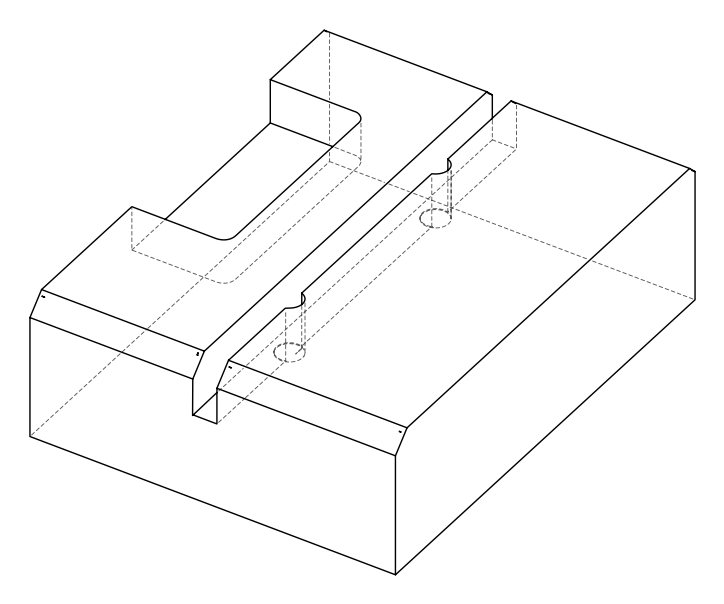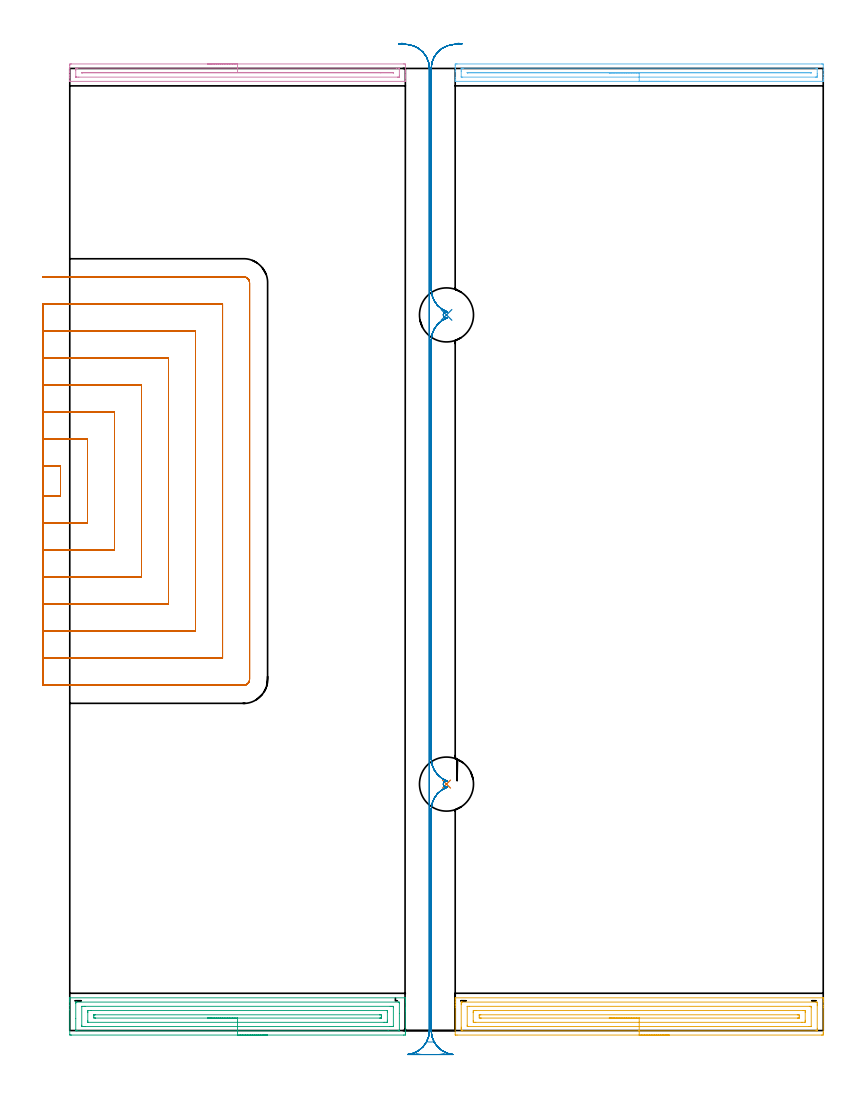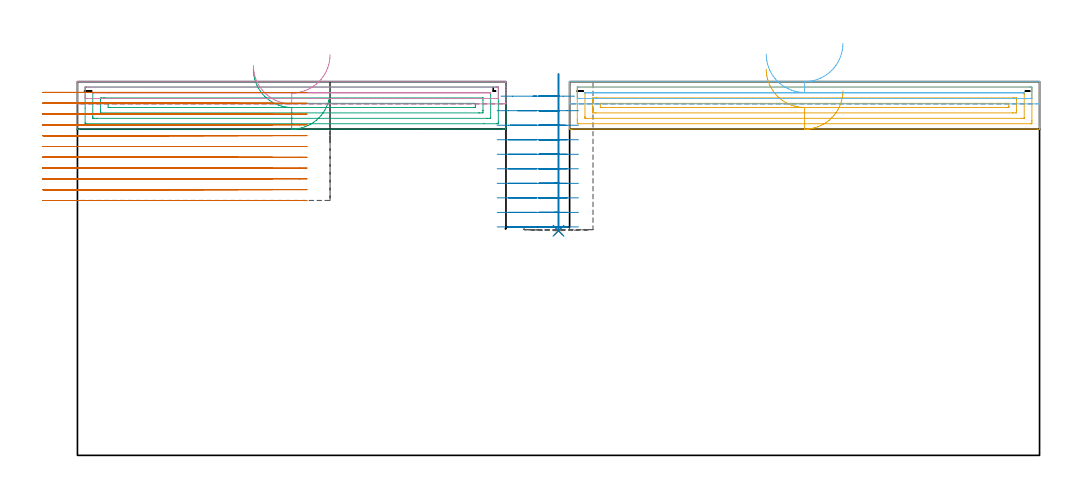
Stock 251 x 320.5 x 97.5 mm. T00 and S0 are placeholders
(PLAN: 8 operations, 3 tool changes, 80.2 min)
(1 INDEXABLE_INSERT_DRILL_BLIND_HOLE_FROM_SOLID | STEP1POCKET | NXT0302_007 | 0.17 min | 9833 mm3)
(2 INDEXABLE_INSERT_DRILL_BLIND_HOLE_FROM_SOLID_1 | STEP1POCKET_1 | NXT0302_007 | 0.17 min | 9834 mm3)
(3 AREA_MILL | FG_CHAMFER_SURFACE | UGT0205_001 | 4.69 min | 9106 mm3)
(4 AREA_MILL_1 | FG_CHAMFER_SURFACE_1 | UGT0205_001 | 2.83 min | 1946 mm3)
(5 AREA_MILL_2 | FG_CHAMFER_SURFACE_2 | UGT0205_001 | 5.12 min | 9876 mm3)
(6 AREA_MILL_3 | FG_CHAMFER_SURFACE_3 | UGT0205_001 | 3.09 min | 2127 mm3)
(7 MILL_SLOT | SLOT_PARTIAL_RECTANGULAR | NXT0201_011 | Follow Part, ap 3, ae 75% | 49.64 min | 301725 mm3)
(8 MILL_RECTANGULAR_SLOT | SLOT_RECTANGULAR | NXT0201_012 | Follow Part, ap 4, ae 75% | 14.51 min | 187069 mm3)
(TOOL NXT0302_007 | Index. Insert Drill 18mm [880-D1800L25-05] | D18 PA176 FL90 Z2)
(TOOL UGT0205_001 | Chamfer Mill 20 x 3 x 45 deg. | D20 FL50 Z2)
(TOOL NXT0201_011 | ENDMILL 12mm [2P460-1200-NA 1630] | D12 FL38 Z6)
(TOOL NXT0201_012 | ENDMILL 16mm [2P460-1600-NA 1630] | D16 FL38 Z6)
(OP 1 INDEXABLE_INSERT_DRILL_BLIND_HOLE_FROM_SOLID)
G17 G21 G94 G90
T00 M6
G54
G17 G0 G90 X125.5 Y82.1 S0 M3
G43 Z107.5 H1
G94 G81 G98 Z58.6 F250. R99.5
G80
M5
M2
(OP 2 INDEXABLE_INSERT_DRILL_BLIND_HOLE_FROM_SOLID_1)
G17 G21 G94 G90
T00 M6
G54
G17 G0 G90 X125.5 Y238.4 S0 M3
G43 Z107.5 H1
G94 G81 G98 Z58.6 F250. R99.5
G80
M5
M2
(OP 3 AREA_MILL)
G17 G21 G94 G90
T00 M6
G54
G17 G0 G90 X65.9 Y-1.5 S1061 M3
G43 Z107.5 H0
Z95.1
G94 G1 X65.862 Z94.229 F250.
X65.748 Z93.364
X65.559 Z92.512
X65.297 Z91.68
X64.963 Z90.874
X64.56 Z90.1
X64.092 Z89.364
X63.56 Z88.672
X62.971 Z88.029
X62.328 Z87.44
X61.636 Z86.909
X60.9 Z86.44
X60.126 Z86.037
X59.32 Z85.703
X58.488 Z85.441
X57.637 Z85.252
X56.772 Z85.138
X55.9 Z85.1
X0.599
X0.172 Y-1.495 Z85.103
X0.01 Y-1.491 Z85.106
X0. Y-1.326 Z85.271
Y6.906 Z93.501
Y8.369 Z94.966
Y9.553 Z96.148
Y10.157 Z96.756
Y10.436 Z97.035
Y10.583 Z97.182
X0.007 Y10.892 Z97.483
X0.008 Y10.897 Z97.488
X0.153 Y10.9 Z97.5
X111.647
X111.792 Y10.897 Z97.488
X111.793 Y10.892 Z97.483
X111.8 Y10.582 Z97.181
Y10.157 Z96.756
Y9.553 Z96.148
Y7.487 Z94.084
Y6.906 Z93.501
Y6.314 Z92.909
Y-0.444 Z86.153
X111.796 Y-1.035 Z85.562
X111.791 Y-1.491 Z85.106
X111.666 Y-1.495 Z85.103
X111.201 Y-1.5 Z85.1
X55.9
Y-0.086 Z86.514
X2.382 Y-0.085 Z86.515
X2.313
X2.013 Y-0.079 Z86.521
X2.008 Y0.017 Z86.617
X2.002 Y0.224 Z86.824
X2. Y4.007 Z90.607
X2.001 Y9.048 Z95.648
X2.008 Y9.427 Z96.027
X2.01 Y9.473 Z96.073
X2.025 Y9.479 Z96.079
X2.074 Y9.482 Z96.082
X2.177 Y9.485 Z96.085
X2.382 Y9.486 Z96.086
X109.418 Y9.485 Z96.085
X109.487
X109.787 Y9.479 Z96.079
X109.792 Y9.383 Z95.983
X109.798 Y9.176 Z95.776
X109.8 Y5.645 Z92.245
X109.799 Y0.352 Z86.952
X109.793 Y-0.027 Z86.573
X109.79 Y-0.074 Z86.526
X109.775 Y-0.079 Z86.521
X109.726 Y-0.082 Z86.518
X109.624 Y-0.085 Z86.515
X109.418 Y-0.086 Z86.514
X106.073
X55.9
Y1.329 Z87.929
X5.058
X4.451 Y1.33 Z87.93
X4.166 Y1.333 Z87.933
X4.072 Y1.336 Z87.936
X4.01 Y1.343 Z87.943
X4.006 Y1.447 Z88.047
X4.002 Y1.612 Z88.212
X4. Y1.776 Z88.376
X4.001 Y7.952 Z94.552
X4.004 Y8.008 Z94.608
X4.01 Y8.05 Z94.65
X4.014 Y8.065 Z94.665
X4.025 Y8.066 Z94.666
X4.166 Y8.069 Z94.669
X4.772 Y8.071 Z94.671
X5.058 Y8.072 Z94.672
X106.742 Y8.071 Z94.671
X107.349 Y8.07 Z94.67
X107.634 Y8.067 Z94.667
X107.728 Y8.065 Z94.665
X107.79 Y8.057 Z94.657
X107.794 Y7.953 Z94.553
X107.798 Y7.788 Z94.388
X107.8 Y7.624 Z94.224
X107.799 Y1.448 Z88.048
X107.796 Y1.392 Z87.992
X107.79 Y1.35 Z87.95
X107.786 Y1.335 Z87.935
X107.775 Y1.334 Z87.934
X107.634 Y1.331 Z87.931
X107.028 Y1.329 Z87.929
X106.742
X55.9
Y2.743 Z89.343
X6.109
X6.061 Y2.744 Z89.344
X6.028 Y2.746 Z89.346
X6.014 Y2.749 Z89.349
X6.01 Y2.762 Z89.362
X6.004 Y2.95 Z89.55
X6. Y3.327 Z89.927
Y5.974 Z92.574
Y6.024 Z92.624
X6.006 Y6.44 Z93.04
X6.01 Y6.642 Z93.242
X6.209 Y6.651 Z93.251
X6.842 Y6.656 Z93.256
X7.094 Y6.657 Z93.257
X105.691
X105.739 Y6.656 Z93.256
X105.772 Y6.654 Z93.254
X105.786 Y6.651 Z93.251
X105.79 Y6.638 Z93.238
X105.796 Y6.45 Z93.05
X105.8 Y6.073 Z92.673
Y3.426 Z90.026
Y3.376 Z89.976
X105.794 Y2.96 Z89.56
X105.79 Y2.758 Z89.358
X105.592 Y2.749 Z89.349
X104.958 Y2.744 Z89.344
X104.706 Y2.743 Z89.343
X55.9
Y4.157 Z90.757
X8.626
X8.523 Y4.159 Z90.759
X8.318 Y4.164 Z90.764
X8.01 Y4.177 Z90.777
X8.008 Y4.259 Z90.859
X8.001 Y4.877 Z91.477
X8.003 Y5.141 Z91.741
X8.007 Y5.218 Z91.818
X8.009 Y5.231 Z91.831
X8.078 Y5.236 Z91.836
X8.214 Y5.24 Z91.84
X8.42 Y5.243 Z91.843
X8.523
X103.174
X103.277 Y5.241 Z91.841
X103.482 Y5.236 Z91.836
X103.79 Y5.223 Z91.823
X103.793 Y5.141 Z91.741
X103.799 Y4.523 Z91.123
X103.797 Y4.259 Z90.859
X103.793 Y4.182 Z90.782
X103.791 Y4.169 Z90.769
X103.722 Y4.164 Z90.764
X103.586 Y4.16 Z90.76
X103.38 Y4.157 Z90.757
X103.277
X55.9
X55.028 Z90.795
X54.164 Z90.909
X53.312 Z91.098
X52.48 Z91.36
X51.674 Z91.694
X50.9 Z92.097
X50.164 Z92.565
X49.472 Z93.097
X48.829 Z93.686
X48.24 Z94.329
X47.709 Z95.021
X47.24 Z95.757
X46.837 Z96.531
X46.503 Z97.337
X46.241 Z98.169
X46.052 Z99.02
X45.938 Z99.885
X45.9 Z100.757
G0 Z107.5
M5
M2
(OP 4 AREA_MILL_1)
G17 G21 G94 G90
T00 M6
G54
G17 G0 G90 X45.9 Y322. S1061 M3
G43 Z107.5 H0
Z101.7
G94 G1 X45.938 Z100.828 F250.
X46.052 Z99.964
X46.241 Z99.112
X46.503 Z98.28
X46.837 Z97.474
X47.24 Z96.7
X47.708 Z95.964
X48.24 Z95.272
X48.829 Z94.629
X49.472 Z94.04
X50.164 Z93.509
X50.9 Z93.04
X51.674 Z92.637
X52.48 Z92.303
X53.312 Z92.041
X54.164 Z91.852
X55.028 Z91.738
X55.9 Z91.7
X111.201
X111.497 Y321.998
X111.79 Y321.993 Z91.703
X111.8 Y321.71 Z91.986
Y319.97 Z93.725
Y319.398 Z94.3
Y319.1 Z94.597
Y318.528 Z95.169
Y318.23 Z95.466
Y317.635 Z96.065
Y317.36 Z96.339
Y316.398 Z97.301
X111.798 Y316.298 Z97.394
X111.79 Y316.202 Z97.488
X111.647 Y316.2 Z97.5
X0.152
X0.01 Y316.202 Z97.488
X0.002 Y316.259 Z97.432
X0.001 Y316.299 Z97.393
X0. Y316.398 Z97.301
Y317.36 Z96.339
Y317.635 Z96.064
Y318.23 Z95.466
Y318.527 Z95.169
Y319.1 Z94.597
Y319.397 Z94.3
Y319.97 Z93.725
Y320.554 Z93.142
Y320.84 Z92.855
Y321.424 Z92.272
X0.003 Y321.71 Z91.986
X0.01 Y321.993 Z91.703
X0.303 Y321.998 Z91.7
X0.599 Y322.
X55.9
Y320.586 Z93.114
X108.786
X109.418 Y320.585 Z93.115
X109.681 Y320.583 Z93.117
X109.761 Y320.579 Z93.121
X109.791 Y320.575 Z93.125
X109.793 Y320.559 Z93.141
X109.798 Y320.469 Z93.231
X109.8 Y318.23 Z95.47
X109.799 Y317.858 Z95.842
X109.795 Y317.733 Z95.967
X109.79 Y317.634 Z96.066
X109.784 Y317.62 Z96.08
X109.771 Y317.618 Z96.082
X109.733 Y317.617 Z96.083
X109.418 Y317.615 Z96.085
X109.157 Y317.614 Z96.086
X3.014
X2.382 Y317.615 Z96.085
X2.119 Y317.617 Z96.083
X2.039 Y317.621 Z96.079
X2.009 Y317.625 Z96.075
X2.007 Y317.641 Z96.059
X2.002 Y317.731 Z95.969
X2. Y319.97 Z93.73
X2.001 Y320.342 Z93.358
X2.005 Y320.467 Z93.233
X2.01 Y320.565 Z93.135
X2.016 Y320.58 Z93.12
X2.029 Y320.581 Z93.119
X2.067 Y320.583 Z93.117
X2.382 Y320.585 Z93.115
X2.643 Y320.586 Z93.114
X55.9
Y319.172 Z94.528
X107.634 Y319.171 Z94.529
X107.707 Y319.17 Z94.53
X107.755 Y319.167 Z94.533
X107.787 Y319.165 Z94.535
X107.79 Y319.153 Z94.547
X107.796 Y319.1 Z94.6
X107.797 Y319.059 Z94.641
X107.795 Y319.04 Z94.66
X107.791 Y319.036 Z94.664
X107.779 Y319.033 Z94.667
X107.706 Y319.029 Z94.671
X103.61 Y319.028 Z94.672
X4.166 Y319.029 Z94.671
X4.093 Y319.03 Z94.67
X4.045 Y319.032 Z94.668
X4.013 Y319.035 Z94.665
X4.01 Y319.047 Z94.653
X4.004 Y319.1 Z94.6
X4.003 Y319.14 Z94.56
X4.005 Y319.16 Z94.54
X4.009 Y319.164 Z94.536
X4.021 Y319.167 Z94.533
X4.094 Y319.17 Z94.53
X8.167 Y319.172 Z94.528
X55.9
X56.772 Z94.567
X57.636 Z94.68
X58.488 Z94.869
X59.32 Z95.132
X60.126 Z95.465
X60.9 Z95.868
X61.636 Z96.337
X62.328 Z96.868
X62.971 Z97.457
X63.56 Z98.101
X64.092 Z98.793
X64.56 Z99.529
X64.963 Z100.302
X65.297 Z101.108
X65.559 Y319.171 Z101.94
X65.748 Z102.792
X65.862 Z103.657
X65.9 Z104.529
G0 Z107.5
M5
M2
(OP 5 AREA_MILL_2)
G17 G21 G94 G90
T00 M6
G54
G17 G0 G90 X199.7 Y-1.5 S1061 M3
G43 Z107.5 H0
Z95.1
G94 G1 X199.662 Z94.228 F250.
X199.548 Z93.364
X199.359 Z92.512
X199.097 Z91.68
X198.763 Z90.874
X198.36 Z90.1
X197.892 Z89.364
X197.36 Z88.672
X196.771 Z88.029
X196.128 Z87.44
X195.436 Z86.909
X194.7 Z86.44
X193.926 Z86.037
X193.12 Z85.703
X192.288 Z85.441
X191.436 Z85.252
X190.572 Z85.138
X189.7 Z85.1
X129.007
X128.58 Y-1.496 Z85.102
X128.41 Y-1.492 Z85.106
X128.4 Y-1.318 Z85.279
Y7.788 Z94.382
Y8.353 Z94.95
Y8.671 Z95.267
Y9.236 Z95.832
Y9.553 Z96.148
Y10.188 Z96.787
Y10.566 Z97.165
X128.406 Y10.892 Z97.483
X128.408 Y10.897 Z97.488
X128.561 Y10.9 Z97.5
X250.839
X250.992 Y10.897 Z97.488
X250.994 Y10.892 Z97.483
X251. Y10.566 Z97.165
Y10.188 Z96.787
Y9.553 Z96.148
Y8.353 Z94.95
Y7.788 Z94.382
Y-0.753 Z85.844
X250.997 Y-1.035 Z85.562
X250.991 Y-1.492 Z85.106
X250.859 Y-1.496 Z85.102
X250.393 Y-1.5 Z85.1
X189.7
Y-0.086 Z86.514
X130.792 Y-0.085 Z86.515
X130.723
X130.419 Y-0.079 Z86.521
X130.41 Y0.019 Z86.619
X130.403 Y0.231 Z86.831
X130.401 Y0.729 Z87.329
X130.4 Y1.117 Z87.717
X130.401 Y8.671 Z95.271
X130.402 Y9.056 Z95.656
X130.41 Y9.445 Z96.045
X130.415 Y9.48 Z96.08
X130.432 Y9.481 Z96.081
X130.483 Y9.484 Z96.084
X130.586 Y9.485 Z96.085
X130.792 Y9.486 Z96.086
X248.608 Y9.485 Z96.085
X248.677
X248.981 Y9.479 Z96.079
X248.99 Y9.381 Z95.981
X248.997 Y9.169 Z95.769
X248.999 Y8.671 Z95.271
X249. Y8.283 Z94.883
X248.999 Y0.729 Z87.329
X248.998 Y0.344 Z86.944
X248.99 Y-0.045 Z86.555
X248.985 Y-0.08 Z86.52
X248.968 Y-0.081 Z86.519
X248.917 Y-0.084 Z86.516
X248.814 Y-0.085 Z86.515
X248.608 Y-0.086 Z86.514
X189.7
Y1.328 Z87.928
X132.863 Y1.329 Z87.929
X132.577 Y1.331 Z87.931
X132.482 Y1.332 Z87.932
X132.415 Y1.335 Z87.935
X132.409 Y1.437 Z88.037
X132.403 Y1.612 Z88.212
X132.401 Y1.786 Z88.386
Y7.962 Z94.562
X132.406 Y8.021 Z94.621
X132.41 Y8.062 Z94.662
X132.435 Y8.065 Z94.665
X132.577 Y8.067 Z94.667
X133.184 Y8.071 Z94.671
X246.537
X246.823 Y8.069 Z94.669
X246.918 Y8.068 Z94.668
X246.985 Y8.065 Z94.665
X246.991 Y7.963 Z94.563
X246.996 Y7.788 Z94.388
X246.999 Y7.614 Z94.214
Y1.438 Z88.038
X246.994 Y1.379 Z87.979
X246.99 Y1.338 Z87.938
X246.965 Y1.335 Z87.935
X246.823 Y1.333 Z87.933
X246.216 Y1.329 Z87.929
X189.7 Y1.328 Z87.928
Y2.743 Z89.343
X135.255
X135.002 Y2.744 Z89.344
X134.517 Y2.75 Z89.35
X134.41 Y2.758 Z89.358
X134.406 Y2.947 Z89.547
X134.4 Y3.339 Z89.939
Y5.986 Z92.586
Y6.024 Z92.624
X134.406 Y6.446 Z93.046
X134.41 Y6.65 Z93.25
X134.618 Y6.653 Z93.253
X135.255 Y6.657 Z93.257
X135.506
X244.145
X244.399 Y6.656 Z93.256
X244.883 Y6.65 Z93.25
X244.99 Y6.642 Z93.242
X244.994 Y6.453 Z93.053
X245. Y6.061 Z92.661
Y3.414 Z90.014
Y3.376 Z89.976
X244.994 Y2.954 Z89.554
X244.99 Y2.75 Z89.35
X244.783 Y2.747 Z89.347
X244.145 Y2.743 Z89.343
X243.894
X189.7
Y4.157 Z90.757
X137.04
X136.937 Y4.158 Z90.758
X136.731 Y4.164 Z90.764
X136.41 Y4.175 Z90.775
X136.408 Y4.259 Z90.859
X136.401 Y4.89 Z91.49
X136.403 Y5.141 Z91.741
X136.407 Y5.219 Z91.819
X136.409 Y5.233 Z91.833
X136.49 Y5.237 Z91.837
X136.627 Y5.241 Z91.841
X136.834 Y5.243 Z91.843
X136.937
X242.36
X242.463 Y5.242 Z91.842
X242.669 Y5.236 Z91.836
X242.99 Y5.225 Z91.825
X242.992 Y5.141 Z91.741
X242.999 Y4.51 Z91.11
X242.997 Y4.259 Z90.859
X242.993 Y4.181 Z90.781
X242.991 Y4.167 Z90.767
X242.91 Y4.163 Z90.763
X242.773 Y4.159 Z90.759
X242.567 Y4.157 Z90.757
X242.463
X189.7
X188.828 Z90.795
X187.964 Z90.909
X187.112 Z91.098
X186.28 Z91.36
X185.474 Z91.694
X184.7 Z92.097
X183.964 Z92.565
X183.272 Z93.096
X182.629 Z93.686
X182.04 Z94.329
X181.508 Z95.021
X181.04 Z95.757
X180.637 Z96.531
X180.303 Z97.337
X180.041 Z98.169
X179.852 Z99.02
X179.738 Z99.885
X179.7 Z100.757
G0 Z107.5
M5
M2
(OP 6 AREA_MILL_3)
G17 G21 G94 G90
T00 M6
G54
G17 G0 G90 X199.7 Y316.2 S1061 M3
G43 Z107.5 H0
G94 G1 X199.662 Z106.628 F250.
X199.548 Z105.763
X199.359 Z104.912
X199.097 Z104.08
X198.763 Z103.274
X198.36 Z102.5
X197.891 Z101.764
X197.36 Z101.072
X196.771 Z100.429
X196.128 Z99.84
X195.436 Z99.308
X194.7 Z98.84
X193.926 Z98.437
X193.12 Z98.103
X192.288 Z97.841
X191.436 Z97.652
X190.572 Z97.538
X189.7 Z97.5
X128.56
X128.41 Y316.202 Z97.488
X128.402 Y316.303 Z97.389
X128.4 Y316.409 Z97.29
Y316.734 Z96.965
Y317.36 Z96.334
Y319.413 Z94.284
Y319.97 Z93.725
Y320.561 Z93.134
Y320.84 Z92.856
Y321.431 Z92.265
X128.403 Y321.71 Z91.986
X128.41 Y321.993 Z91.703
X128.711 Y321.998 Z91.7
X129.007 Y322.
X250.393
X250.689 Y321.998
X250.99 Y321.993 Z91.703
X251. Y321.71 Z91.986
Y319.97 Z93.725
Y318.543 Z95.154
Y317.36 Z96.334
Y316.734 Z96.965
Y316.409 Z97.29
X250.999 Y316.304 Z97.388
X250.998 Y316.259 Z97.432
X250.99 Y316.202 Z97.488
X250.839 Y316.2 Z97.5
X189.7
Y317.614 Z96.086
X130.792 Y317.615 Z96.085
X130.528 Y317.617 Z96.083
X130.443 Y317.621 Z96.079
X130.409 Y317.624 Z96.076
X130.407 Y317.642 Z96.058
X130.402 Y317.74 Z95.96
X130.4 Y319.482 Z94.218
Y319.97 Z93.73
X130.401 Y320.351 Z93.349
X130.405 Y320.479 Z93.221
X130.41 Y320.575 Z93.125
X130.477 Y320.579 Z93.121
X130.792 Y320.583 Z93.117
X131.053 Y320.585 Z93.115
X248.608
X248.872 Y320.583 Z93.117
X248.957 Y320.579 Z93.121
X248.99 Y320.576 Z93.124
X248.993 Y320.558 Z93.142
X248.998 Y320.46 Z93.24
X249. Y318.718 Z94.982
Y318.23 Z95.47
X248.999 Y317.849 Z95.851
X248.994 Y317.721 Z95.979
X248.99 Y317.625 Z96.075
X248.923 Y317.621 Z96.079
X248.608 Y317.617 Z96.083
X248.347 Y317.615 Z96.085
X189.7 Y317.614 Z96.086
Y319.028 Z94.672
X132.65 Y319.029 Z94.671
X132.577 Y319.031 Z94.669
X132.505 Y319.035 Z94.665
X132.409 Y319.048 Z94.652
X132.406 Y319.1 Z94.6
Y319.143 Z94.557
X132.409 Y319.159 Z94.541
X132.432 Y319.165 Z94.535
X132.506 Y319.17 Z94.53
X132.577 Y319.171 Z94.529
X246.75
X246.823 Y319.169 Z94.531
X246.895 Y319.164 Z94.536
X246.99 Y319.152 Z94.548
X246.994 Y319.1 Z94.6
X246.993 Y319.057 Z94.643
X246.991 Y319.041 Z94.659
X246.968 Y319.035 Z94.665
X246.894 Y319.03 Z94.67
X246.823 Y319.029 Z94.671
X189.7 Y319.028 Z94.672
X188.828 Z94.71
X187.963 Z94.824
X187.112 Z95.012
X186.28 Z95.275
X185.474 Z95.609
X184.7 Z96.011
X183.964 Z96.48
X183.272 Z97.011
X182.629 Z97.601
X182.04 Z98.244
X181.508 Z98.936
X181.04 Z99.672
X180.637 Z100.445
X180.303 Z101.251
X180.041 Z102.083
X179.852 Z102.935
X179.738 Z103.8
X179.7 Z104.672
G0 Z107.5
M5
M2
(OP 7 MILL_SLOT)
G17 G21 G94 G90
T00 M6
G54
G17 G0 G90 X-9. Y178. S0 M3
G43 Z107.5 H1
Z94.682
G94 G1 X-6. F250.
X-3.1 F500.
Y188.1
X-6.
X-9. F250.
Y169.
X-6.
X5.9 F500.
Y197.1
X-6.
X-9. F250.
Y160.
X-6.
X14.9 F500.
Y206.1
X-6.
X-9. F250.
Y151.
X-6.
X23.9 F500.
Y215.1
X-6.
X-9. F250.
Y142.
X-6.
X32.9 F500.
Y224.1
X-6.
X-9. F250.
Y133.
X-6.
X41.9 F500.
Y233.1
X-6.
X-9. F250.
Y124.
X-6.
X50.9 F500.
Y242.1
X-6.
X-9. F250.
Y115.
X-6.
X57.9 F500.
G3 X59.9 Y117. R2.
G1 Y249.1
G3 X57.9 Y251.1 R2.
G1 X-6.
X-9. F250.
G0 Y178. Z91.864
G1 X-6.
X-3.1 F500.
Y188.1
X-6.
X-9. F250.
Y169.
X-6.
X5.9 F500.
Y197.1
X-6.
X-9. F250.
Y160.
X-6.
X14.9 F500.
Y206.1
X-6.
X-9. F250.
Y151.
X-6.
X23.9 F500.
Y215.1
X-6.
X-9. F250.
Y142.
X-6.
X32.9 F500.
Y224.1
X-6.
X-9. F250.
Y133.
X-6.
X41.9 F500.
Y233.1
X-6.
X-9. F250.
Y124.
X-6.
X50.9 F500.
Y242.1
X-6.
X-9. F250.
Y115.
X-6.
X57.9 F500.
G3 X59.9 Y117. R2.
G1 Y249.1
G3 X57.9 Y251.1 R2.
G1 X-6.
X-9. F250.
G0 Y178. Z89.045
G1 X-6.
X-3.1 F500.
Y188.1
X-6.
X-9. F250.
Y169.
X-6.
X5.9 F500.
Y197.1
X-6.
X-9. F250.
Y160.
X-6.
X14.9 F500.
Y206.1
X-6.
X-9. F250.
Y151.
X-6.
X23.9 F500.
Y215.1
X-6.
X-9. F250.
Y142.
X-6.
X32.9 F500.
Y224.1
X-6.
X-9. F250.
Y133.
X-6.
X41.9 F500.
Y233.1
X-6.
X-9. F250.
Y124.
X-6.
X50.9 F500.
Y242.1
X-6.
X-9. F250.
Y115.
X-6.
X57.9 F500.
G3 X59.9 Y117. R2.
G1 Y249.1
G3 X57.9 Y251.1 R2.
G1 X-6.
X-9. F250.
G0 Y178. Z86.227
G1 X-6.
X-3.1 F500.
Y188.1
X-6.
X-9. F250.
Y169.
X-6.
X5.9 F500.
Y197.1
X-6.
X-9. F250.
Y160.
X-6.
X14.9 F500.
Y206.1
X-6.
X-9. F250.
Y151.
X-6.
X23.9 F500.
Y215.1
X-6.
X-9. F250.
Y142.
X-6.
X32.9 F500.
Y224.1
X-6.
X-9. F250.
Y133.
X-6.
X41.9 F500.
Y233.1
X-6.
X-9. F250.
Y124.
X-6.
X50.9 F500.
Y242.1
X-6.
X-9. F250.
Y115.
X-6.
X57.9 F500.
G3 X59.9 Y117. R2.
G1 Y249.1
G3 X57.9 Y251.1 R2.
G1 X-6.
X-9. F250.
G0 Y178. Z83.409
G1 X-6.
X-3.1 F500.
Y188.1
X-6.
X-9. F250.
Y169.
X-6.
X5.9 F500.
Y197.1
X-6.
X-9. F250.
Y160.
X-6.
X14.9 F500.
Y206.1
X-6.
X-9. F250.
Y151.
X-6.
X23.9 F500.
Y215.1
X-6.
X-9. F250.
Y142.
X-6.
X32.9 F500.
Y224.1
X-6.
X-9. F250.
Y133.
X-6.
X41.9 F500.
Y233.1
X-6.
X-9. F250.
Y124.
X-6.
X50.9 F500.
Y242.1
X-6.
X-9. F250.
Y115.
X-6.
X57.9 F500.
G3 X59.9 Y117. R2.
G1 Y249.1
G3 X57.9 Y251.1 R2.
G1 X-6.
X-9. F250.
G0 Y178. Z80.591
G1 X-6.
X-3.1 F500.
Y188.1
X-6.
X-9. F250.
Y169.
X-6.
X5.9 F500.
Y197.1
X-6.
X-9. F250.
Y160.
X-6.
X14.9 F500.
Y206.1
X-6.
X-9. F250.
Y151.
X-6.
X23.9 F500.
Y215.1
X-6.
X-9. F250.
Y142.
X-6.
X32.9 F500.
Y224.1
X-6.
X-9. F250.
Y133.
X-6.
X41.9 F500.
Y233.1
X-6.
X-9. F250.
Y124.
X-6.
X50.9 F500.
Y242.1
X-6.
X-9. F250.
Y115.
X-6.
X57.9 F500.
G3 X59.9 Y117. R2.
G1 Y249.1
G3 X57.9 Y251.1 R2.
G1 X-6.
X-9. F250.
G0 Y178. Z77.773
G1 X-6.
X-3.1 F500.
Y188.1
X-6.
X-9. F250.
Y169.
X-6.
X5.9 F500.
Y197.1
X-6.
X-9. F250.
Y160.
X-6.
X14.9 F500.
Y206.1
X-6.
X-9. F250.
Y151.
X-6.
X23.9 F500.
Y215.1
X-6.
X-9. F250.
Y142.
X-6.
X32.9 F500.
Y224.1
X-6.
X-9. F250.
Y133.
X-6.
X41.9 F500.
Y233.1
X-6.
X-9. F250.
Y124.
X-6.
X50.9 F500.
Y242.1
X-6.
X-9. F250.
Y115.
X-6.
X57.9 F500.
G3 X59.9 Y117. R2.
G1 Y249.1
G3 X57.9 Y251.1 R2.
G1 X-6.
X-9. F250.
G0 Y178. Z74.955
G1 X-6.
X-3.1 F500.
Y188.1
X-6.
X-9. F250.
Y169.
X-6.
X5.9 F500.
Y197.1
X-6.
X-9. F250.
Y160.
X-6.
X14.9 F500.
Y206.1
X-6.
X-9. F250.
Y151.
X-6.
X23.9 F500.
Y215.1
X-6.
X-9. F250.
Y142.
X-6.
X32.9 F500.
Y224.1
X-6.
X-9. F250.
Y133.
X-6.
X41.9 F500.
Y233.1
X-6.
X-9. F250.
Y124.
X-6.
X50.9 F500.
Y242.1
X-6.
X-9. F250.
Y115.
X-6.
X57.9 F500.
G3 X59.9 Y117. R2.
G1 Y249.1
G3 X57.9 Y251.1 R2.
G1 X-6.
X-9. F250.
G0 Y178. Z72.136
G1 X-6.
X-3.1 F500.
Y188.1
X-6.
X-9. F250.
Y169.
X-6.
X5.9 F500.
Y197.1
X-6.
X-9. F250.
Y160.
X-6.
X14.9 F500.
Y206.1
X-6.
X-9. F250.
Y151.
X-6.
X23.9 F500.
Y215.1
X-6.
X-9. F250.
Y142.
X-6.
X32.9 F500.
Y224.1
X-6.
X-9. F250.
Y133.
X-6.
X41.9 F500.
Y233.1
X-6.
X-9. F250.
Y124.
X-6.
X50.9 F500.
Y242.1
X-6.
X-9. F250.
Y115.
X-6.
X57.9 F500.
G3 X59.9 Y117. R2.
G1 Y249.1
G3 X57.9 Y251.1 R2.
G1 X-6.
X-9. F250.
G0 Y178. Z69.318
G1 X-6.
X-3.1 F500.
Y188.1
X-6.
X-9. F250.
Y169.
X-6.
X5.9 F500.
Y197.1
X-6.
X-9. F250.
Y160.
X-6.
X14.9 F500.
Y206.1
X-6.
X-9. F250.
Y151.
X-6.
X23.9 F500.
Y215.1
X-6.
X-9. F250.
Y142.
X-6.
X32.9 F500.
Y224.1
X-6.
X-9. F250.
Y133.
X-6.
X41.9 F500.
Y233.1
X-6.
X-9. F250.
Y124.
X-6.
X50.9 F500.
Y242.1
X-6.
X-9. F250.
Y115.
X-6.
X57.9 F500.
G3 X59.9 Y117. R2.
G1 Y249.1
G3 X57.9 Y251.1 R2.
G1 X-6.
X-9. F250.
G0 Y178. Z66.5
G1 X-6.
X-3.1 F500.
Y188.1
X-6.
X-9. F250.
Y169.
X-6.
X5.9 F500.
Y197.1
X-6.
X-9. F250.
Y160.
X-6.
X14.9 F500.
Y206.1
X-6.
X-9. F250.
Y151.
X-6.
X23.9 F500.
Y215.1
X-6.
X-9. F250.
Y142.
X-6.
X32.9 F500.
Y224.1
X-6.
X-9. F250.
Y133.
X-6.
X41.9 F500.
Y233.1
X-6.
X-9. F250.
Y124.
X-6.
X50.9 F500.
Y242.1
X-6.
X-9. F250.
Y115.
X-6.
X57.9 F500.
G3 X59.9 Y117. R2.
G1 Y249.1
G3 X57.9 Y251.1 R2.
G1 X-6.
X-9. F250.
G0 Z107.5
M5
M2
(OP 8 MILL_RECTANGULAR_SLOT)
G17 G21 G94 G90
T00 M6
G54
G17 G0 G90 X110.525 Y328.948 S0 M3
G43 Z107.5 H1
Z93.71
G94 G1 X113.46 Y328.326 F250.
G2 X119.8 Y320.5 R8. F500.
G1 Y0.
G2 X118.875 Y-3.734 R8.
G3 X121.324 Y-3.733 R8.
G2 X120.4 Y0. R8.
G1 Y73.527
G2 X125.707 Y81.061 R8.
G1 X125.706 Y81.07
G2 X125.706 Y83.13 R-1.05
G1 X125.707 Y83.139
G2 X120.4 Y90.673 R8.
G1 Y229.827
G2 X125.707 Y237.361 R8.
G1 X125.706 Y237.37
G2 X125.706 Y239.43 R-1.05
G1 X125.707 Y239.439
G2 X120.4 Y246.973 R8.
G1 Y320.5
G2 X126.729 Y328.324 R8.
G1 X129.663 Y328.95 F250.
G0 X109.503 Y328.73 Z89.92
G1 X112.492 Y328.47
G2 X119.8 Y320.5 R8. F500.
G1 Y0.
G2 X114.876 Y-7.385 R8.
G3 X117.953 Y-8. R8.
G1 X122.248
G3 X125.324 Y-7.385 R8.
G2 X120.4 Y0. R8.
G1 Y73.527
G2 X125.707 Y81.061 R8.
G1 X125.706 Y81.07
G2 X125.706 Y83.13 R-1.05
G1 X125.707 Y83.139
G2 X120.4 Y90.673 R8.
G1 Y229.827
G2 X125.707 Y237.361 R8.
G1 X125.706 Y237.37
G2 X125.706 Y239.43 R-1.05
G1 X125.707 Y239.439
G2 X120.4 Y246.973 R8.
G1 Y320.5
G2 X127.708 Y328.47 R8.
G1 X130.697 Y328.73 F250.
G0 X109.503 Z86.13
G1 X112.492 Y328.47
G2 X119.8 Y320.5 R8. F500.
G1 Y0.
G2 X112.933 Y-7.919 R8.
G1 X112.929 Y-7.949
G3 X113.83 Y-8. R8.
G1 X126.348
G3 X127.261 Y-7.948 R8.
G1 X127.257 Y-7.918
G2 X120.4 Y0. R8.
G1 Y73.527
G2 X125.707 Y81.061 R8.
G1 X125.706 Y81.07
G2 X125.706 Y83.13 R-1.05
G1 X125.707 Y83.139
G2 X120.4 Y90.673 R8.
G1 Y229.827
G2 X125.707 Y237.361 R8.
G1 X125.706 Y237.37
G2 X125.706 Y239.43 R-1.05
G1 X125.707 Y239.439
G2 X120.4 Y246.973 R8.
G1 Y320.5
G2 X127.708 Y328.47 R8.
G1 X130.697 Y328.73 F250.
G0 X109.503 Z82.34
G1 X112.492 Y328.47
G2 X119.8 Y320.5 R8. F500.
G1 Y0.
G2 X112.492 Y-7.97 R8.
G1 Y-8.
X127.708
Y-7.97
G2 X120.4 Y0. R8.
G1 Y73.527
G2 X125.707 Y81.061 R8.
G1 X125.706 Y81.07
G2 X125.706 Y83.13 R-1.05
G1 X125.707 Y83.139
G2 X120.4 Y90.673 R8.
G1 Y229.827
G2 X125.707 Y237.361 R8.
G1 X125.706 Y237.37
G2 X125.706 Y239.43 R-1.05
G1 X125.707 Y239.439
G2 X120.4 Y246.973 R8.
G1 Y320.5
G2 X127.708 Y328.47 R8.
G1 X130.697 Y328.73 F250.
G0 X109.503 Z78.55
G1 X112.492 Y328.47
G2 X119.8 Y320.5 R8. F500.
G1 Y0.
G2 X112.492 Y-7.97 R8.
G1 Y-8.
X127.708
Y-7.97
G2 X120.4 Y0. R8.
G1 Y73.527
G2 X125.707 Y81.061 R8.
G1 X125.706 Y81.07
G2 X125.706 Y83.13 R-1.05
G1 X125.707 Y83.139
G2 X120.4 Y90.673 R8.
G1 Y229.827
G2 X125.707 Y237.361 R8.
G1 X125.706 Y237.37
G2 X125.706 Y239.43 R-1.05
G1 X125.707 Y239.439
G2 X120.4 Y246.973 R8.
G1 Y320.5
G2 X127.708 Y328.47 R8.
G1 X130.697 Y328.73 F250.
G0 X109.503 Z74.76
G1 X112.492 Y328.47
G2 X119.8 Y320.5 R8. F500.
G1 Y0.
G2 X112.492 Y-7.97 R8.
G1 Y-8.
X127.708
Y-7.97
G2 X120.4 Y0. R8.
G1 Y73.527
G2 X125.707 Y81.061 R8.
G1 X125.706 Y81.07
G2 X125.706 Y83.13 R-1.05
G1 X125.707 Y83.139
G2 X120.4 Y90.673 R8.
G1 Y229.827
G2 X125.707 Y237.361 R8.
G1 X125.706 Y237.37
G2 X125.706 Y239.43 R-1.05
G1 X125.707 Y239.439
G2 X120.4 Y246.973 R8.
G1 Y320.5
G2 X127.708 Y328.47 R8.
G1 X130.697 Y328.73 F250.
G0 X109.503 Z70.97
G1 X112.492 Y328.47
G2 X119.8 Y320.5 R8. F500.
G1 Y0.
G2 X112.492 Y-7.97 R8.
G1 Y-8.
X127.708
Y-7.97
G2 X120.4 Y0. R8.
G1 Y73.527
G2 X125.707 Y81.061 R8.
G1 X125.706 Y81.07
G2 X125.706 Y83.13 R-1.05
G1 X125.707 Y83.139
G2 X120.4 Y90.673 R8.
G1 Y229.827
G2 X125.707 Y237.361 R8.
G1 X125.706 Y237.37
G2 X125.706 Y239.43 R-1.05
G1 X125.707 Y239.439
G2 X120.4 Y246.973 R8.
G1 Y320.5
G2 X127.708 Y328.47 R8.
G1 X130.697 Y328.73 F250.
G0 X109.503 Z67.18
G1 X112.492 Y328.47
G2 X119.8 Y320.5 R8. F500.
G1 Y0.
G2 X112.492 Y-7.97 R8.
G1 Y-8.
X127.708
Y-7.97
G2 X120.4 Y0. R8.
G1 Y73.527
G2 X125.707 Y81.061 R8.
G1 X125.706 Y81.07
G2 X125.706 Y83.13 R-1.05
G1 X125.707 Y83.139
G2 X120.4 Y90.673 R8.
G1 Y229.827
G2 X125.707 Y237.361 R8.
G1 X125.706 Y237.37
G2 X125.706 Y239.43 R-1.05
G1 X125.707 Y239.439
G2 X120.4 Y246.973 R8.
G1 Y320.5
G2 X127.708 Y328.47 R8.
G1 X130.697 Y328.73 F250.
G0 X109.503 Z63.39
G1 X112.492 Y328.47
G2 X119.8 Y320.5 R8. F500.
G1 Y0.
G2 X112.492 Y-7.97 R8.
G1 Y-8.
X127.708
Y-7.97
G2 X120.4 Y0. R8.
G1 Y73.527
G2 X125.707 Y81.061 R8.
G1 X125.706 Y81.07
G2 X125.706 Y83.13 R-1.05
G1 X125.707 Y83.139
G2 X120.4 Y90.673 R8.
G1 Y229.827
G2 X125.707 Y237.361 R8.
G1 X125.706 Y237.37
G2 X125.706 Y239.43 R-1.05
G1 X125.707 Y239.439
G2 X120.4 Y246.973 R8.
G1 Y320.5
G2 X127.708 Y328.47 R8.
G1 X130.697 Y328.73 F250.
G0 X109.503 Z59.6
G1 X112.492 Y328.47
G2 X119.8 Y320.5 R8. F500.
G1 Y0.
G2 X112.492 Y-7.97 R8.
G1 Y-8.
X127.708
Y-7.97
G2 X120.4 Y0. R8.
G1 Y73.527
G2 X125.707 Y81.061 R8.
G1 X125.706 Y81.07
G2 X125.706 Y83.13 R-1.05
G1 X125.707 Y83.139
G2 X120.4 Y90.673 R8.
G1 Y229.827
G2 X125.707 Y237.361 R8.
G1 X125.706 Y237.37
G2 X125.706 Y239.43 R-1.05
G1 X125.707 Y239.439
G2 X120.4 Y246.973 R8.
G1 Y320.5
G2 X127.708 Y328.47 R8.
G1 X130.697 Y328.73 F250.
G0 Z107.5
M5
M2
